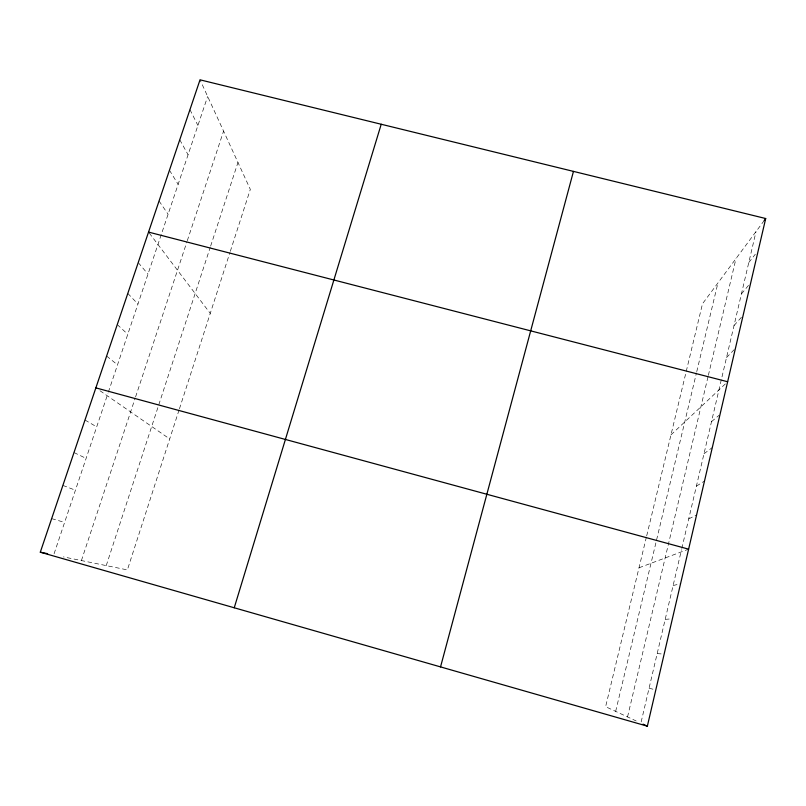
<?xml version="1.0" encoding="UTF-8"?>
<svg xmlns="http://www.w3.org/2000/svg" width="806" height="806" viewBox="0 0 806 806"><rect width="100%" height="100%" fill="white"/><g stroke="black" fill="none" stroke-linecap="round" stroke-linejoin="round"><path stroke-width="0.6" stroke-dasharray="4.03 3.02" d="M641.163 721.944L681.513 549.672M681.795 548.483L756.038 231.564M627.542 716.927L708.061 376.573M708.353 375.374L735.979 258.615M615.663 711.376L696.455 372.896M696.747 371.677L717.924 282.956M646.392 537.078L605.618 706.691L636.206 720.967M646.694 535.859L702.5 303.761L764.209 220.532M179.063 409.952L127.378 569.902L63.382 556.886M179.436 408.803L229.922 252.53M230.304 251.351L250.323 189.38L200.029 79.824M106.241 565.6L210.255 247.271M210.628 246.122L237.961 162.459M81.416 560.553L135.207 398.053M135.589 396.895L186.901 241.891M187.294 240.722L223.574 131.116M54.083 553.762L107.964 393.318M108.357 392.139L207.656 96.448M748.774 262.555L755.343 254.182M741.439 293.888L749.953 283.672M734.024 325.553L742.296 316.305M726.518 357.562L735.425 348.383M670.975 434.867L726.78 382.568M711.507 421.649L719.063 415.302M703.991 453.728L712.292 447.612M696.394 486.149L704.484 481.091M688.717 518.913L696.596 514.933M639.017 567.787L688.616 549.158M673.121 585.519L680.556 583.766M665.192 619.361L672.395 618.766M657.172 653.575L664.144 654.16M649.072 688.173L655.792 689.966M51.655 518.621L64.611 522.399M62.888 485.403L75.421 490.229M74.001 452.549L86.111 458.392M84.993 420.037L96.69 426.878M99.974 390.719L169.693 438.938M106.624 356.061L117.525 364.836M117.263 324.576L127.791 334.289M127.801 293.424L137.947 304.043M138.229 262.605L147.992 274.111M149.261 233.045L210.255 313.393M159.054 200.996L168.091 214.265M169.462 170.217L178.136 184.352M179.758 139.77L188.08 154.752M189.944 109.636L197.923 125.454"/><path stroke-width="1.21" d="M647.349 726.176L765.7 218.527L200.029 79.824L40.3 552.191L647.349 726.176L643.037 724.161M440.539 666.905L573.459 171.396M234.244 607.774L381.218 124.255M764.209 220.532L765.7 218.527M40.3 552.191L47.604 553.682M148.546 232.098L727.647 381.752M95.864 387.877L688.616 549.158"/></g></svg>
